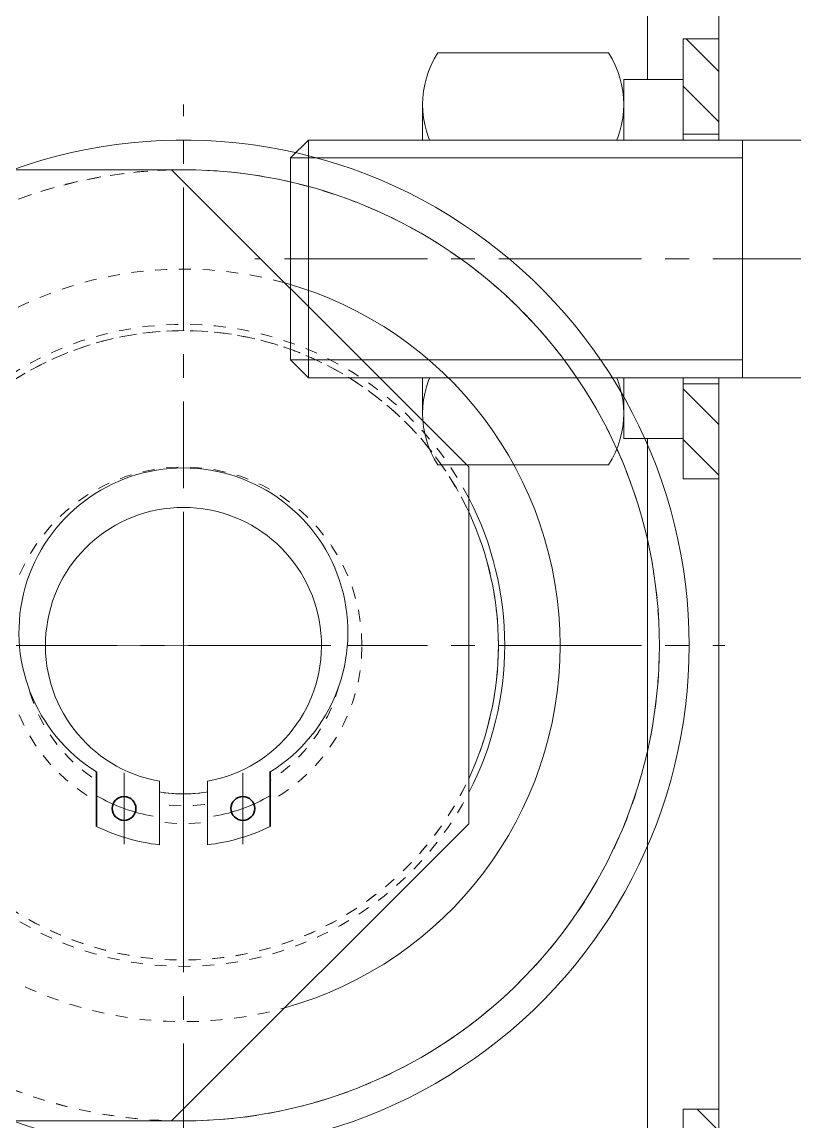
# Model space of a CAD drawing. Header units: millimetres. Extents: x -50460 to 50460, y -35640 to 35640.
# Drawn here: x -33407.3 to -33342.3, y 26544.4 to 26636.9 of the extents above; entities that cross this region are included whole.
import ezdxf

# ---------------------------------------------------------------- set-up
doc = ezdxf.new("R2010")
doc.units = ezdxf.units.MM
doc.set_wipeout_variables(frame=1)
doc.linetypes.add('点画线', pattern=[18, 12, -2, 2, -2])
doc.linetypes.add('虚线', pattern=[2, 1, -1])
for name, color, linetype, lineweight in [('EB0', 7, 'Continuous', 15), ('中心线层', 1, '点画线', 18), ('剖面线层', 6, 'Continuous', 18), ('尺寸线层', 4, 'Continuous', 18), ('粗实线层', 7, 'Continuous', 15), ('粗实线层_1', 7, 'Continuous', 15), ('细实线层', 3, 'Continuous', 18), ('虚线层', 100, '虚线', 18)]:
    doc.layers.add(name, color=color, linetype=linetype, lineweight=lineweight)
pattern_1 = [(135, (0, 0), (-2.1213, -2.1213), [])]

# ---------------------------------------------------------------- blocks, each defined once
blk = doc.blocks.new('*X996')
at = {"layer": '剖面线层', "linetype": 'Continuous', "lineweight": 18}
h = blk.add_hatch(dxfattribs=at)
h.set_pattern_fill('无图案', color=256, scale=3, angle=135, style=0, pattern_type=0)
h.set_pattern_definition(pattern_1)
edge = h.paths.add_edge_path(flags=0)
edge.add_line((0, 10.5), (0, 18.5))
edge.add_line((-3, 10.5), (0, 10.5))
edge.add_line((-3, 18.5), (-3, 10.5))
edge.add_line((0, 18.5), (-3, 18.5))
h = blk.add_hatch(dxfattribs=at)
h.set_pattern_fill('无图案', color=256, scale=3, angle=135, style=0, pattern_type=0)
h.set_pattern_definition(pattern_1)
edge = h.paths.add_edge_path(flags=0)
edge.add_line((0, -18.5), (0, -10.5))
edge.add_line((-3, -18.5), (0, -18.5))
edge.add_line((-3, -10.5), (-3, -18.5))
edge.add_line((0, -10.5), (-3, -10.5))
at = {"layer": 'EB0'}
for p, q in [((-3, 18.5), (-3, -18.5)), ((0, 18.5), (-3, 18.5)), ((0, -18.5), (0, 18.5)), ((0, 10.5), (-3, 10.5)), ((-3, -10.5), (0, -10.5)), ((-3, -18.5), (0, -18.5))]:
    blk.add_line(p, q, dxfattribs=at)
at = {"layer": '中心线层', "color": 1, "linetype": '点画线', "lineweight": 18}
blk.add_line((3, 0), (-6, 0), dxfattribs=at)
blk = doc.blocks.new('*X999')
at = {"layer": '粗实线层'}
blk.add_line((-12, 10), (-12, 177), dxfattribs=at)
blk = doc.blocks.new('*X997')
at = {"layer": '中心线层'}
blk.add_line((-95.286, 178), (-121.286, 178), dxfattribs=at)
at = {"layer": '粗实线层_1'}
blk.add_blockref('*X999', (-101, 39.5), dxfattribs=at)
blk = doc.blocks.new('*X1007')
at = {"layer": '剖面线层', "linetype": 'Continuous', "lineweight": 18}
h = blk.add_hatch(dxfattribs=at)
h.set_pattern_fill('无图案', color=256, scale=3, angle=135, style=0, pattern_type=0)
h.set_pattern_definition(pattern_1)
edge = h.paths.add_edge_path(flags=0)
edge.add_line((0, 10.5), (0, 18.5))
edge.add_line((-3, 10.5), (0, 10.5))
edge.add_line((-3, 18.5), (-3, 10.5))
edge.add_line((0, 18.5), (-3, 18.5))
h = blk.add_hatch(dxfattribs=at)
h.set_pattern_fill('无图案', color=256, scale=3, angle=135, style=0, pattern_type=0)
h.set_pattern_definition(pattern_1)
edge = h.paths.add_edge_path(flags=0)
edge.add_line((0, -18.5), (0, -10.5))
edge.add_line((-3, -18.5), (0, -18.5))
edge.add_line((-3, -10.5), (-3, -18.5))
edge.add_line((0, -10.5), (-3, -10.5))
at = {"layer": 'EB0'}
for p, q in [((-3, 18.5), (-3, -18.5)), ((0, 18.5), (-3, 18.5)), ((0, -18.5), (0, 18.5)), ((0, 10.5), (-3, 10.5)), ((-3, -10.5), (0, -10.5)), ((-3, -18.5), (0, -18.5))]:
    blk.add_line(p, q, dxfattribs=at)
at = {"layer": '中心线层', "color": 1, "linetype": '点画线', "lineweight": 18}
blk.add_line((3, 0), (-6, 0), dxfattribs=at)
blk = doc.blocks.new('*X1008')
at = {"layer": 'EB0'}
for p, q in [((-1.277, 17.321), (-15.623, 17.321)), ((-16.9, -12.99), (-16.9, 12.99)), ((0, -12.99), (0, 12.99)), ((-15.623, 8.66), (-1.277, 8.66)), ((-15.623, -8.66), (-1.277, -8.66)), ((-1.277, -17.321), (-15.623, -17.321))]:
    blk.add_line(p, q, dxfattribs=at)
for centre, radius, start, end in [((-8.921, 12.99), 7.979, 147.13277, 212.86723), ((-7.979, 12.99), 7.979, 327.13277, 32.86723), ((13.1, 0), 30, 163.22135, 196.77865), ((-30, 0), 30, 343.22135, 16.77865), ((-8.921, -12.99), 7.979, 147.13277, 212.86723), ((-7.979, -12.99), 7.979, 327.13277, 32.86723)]:
    blk.add_arc(centre, radius, start, end, dxfattribs=at)
at = {"layer": '中心线层', "linetype": '点画线', "lineweight": 18}
blk.add_line((1.277, 0), (-19.9, 0), dxfattribs=at)
blk = doc.blocks.new('*X1009')
at = {"layer": 'EB0'}
for p, q in [((-5, 15.1), (-5, -15.1)), ((0, 15.1), (-5, 15.1)), ((0, 15.1), (0, -15.1)), ((0, 1.294), (-5, 2.634)), ((-0.647, -1.121), (-5, 0.046)), ((0, -1.294), (-0.647, -1.121)), ((0, -15.1), (-5, -15.1))]:
    blk.add_line(p, q, dxfattribs=at)
at = {"layer": '中心线层', "linetype": '点画线', "lineweight": 18}
blk.add_line((3, 0), (-8, 0), dxfattribs=at)
blk = doc.blocks.new('*X1010')
at = {"layer": 'EB0'}
for p, q in [((-140, 8.5), (-138.5, 10)), ((0, 10), (-138.5, 10)), ((-138.5, 10), (-138.5, -10)), ((-102, 10), (-102, -10)), ((-140, 8.5), (-140, -8.5)), ((-140, -8.5), (-138.5, -10)), ((0, -10), (-138.5, -10))]:
    blk.add_line(p, q, dxfattribs=at)
at = {"layer": '中心线层', "linetype": '点画线', "lineweight": 18}
blk.add_line((15.5, 0), (-143, 0), dxfattribs=at)
at = {"layer": '细实线层'}
for p, q in [((-102, 8.5), (-140, 8.5)), ((-102, -8.5), (-140, -8.5))]:
    blk.add_line(p, q, dxfattribs=at)
blk = doc.blocks.new('*X995')
blk.add_wipeout([(78, -153), (78, -163.5), (78, -163.5), (78, -171.5), (78, -171.5), (81, -171.5), (81, -171.5), (81, -163.5), (81, -163.5), (81, -153), (81, -153), (81, -142.5), (81, -142.5), (81, -134.5), (81, -134.5), (78, -134.5), (78, -134.5), (78, -142.5), (78, -142.5)]).dxf.layer = '粗实线层_1'
at = {"layer": '粗实线层_1'}
for name, p in [('*X997', (194, -241)), ('*X996', (81, -153))]:
    blk.add_blockref(name, p, dxfattribs=at)
for points in [[(78, -63), (78, -73.5), (78, -73.5), (78, -81.5), (78, -81.5), (81, -81.5), (81, -81.5), (81, -73.5), (81, -73.5), (81, -63), (81, -63), (81, -52.5), (81, -52.5), (81, -44.5), (81, -44.5), (78, -44.5), (78, -44.5), (78, -52.5), (78, -52.5)], [(56.1, -63), (56.1, -75.99), (56.1, -75.99), (56.101, -76.143), (56.106, -76.295), (56.113, -76.448), (56.123, -76.6), (56.136, -76.752), (56.152, -76.904), (56.171, -77.055), (56.193, -77.206), (56.218, -77.357), (56.245, -77.507), (56.276, -77.656), (56.309, -77.805), (56.345, -77.953), (56.384, -78.101), (56.426, -78.248), (56.471, -78.394), (56.518, -78.539), (56.568, -78.683), (56.621, -78.826), (56.676, -78.968), (56.735, -79.109), (56.796, -79.249), (56.859, -79.387), (56.926, -79.525), (56.994, -79.661), (57.066, -79.796), (57.14, -79.929), (57.217, -80.061), (57.296, -80.192), (57.377, -80.321), (57.377, -80.321), (71.723, -80.321), (71.723, -80.321), (71.804, -80.192), (71.883, -80.061), (71.96, -79.929), (72.034, -79.796), (72.106, -79.661), (72.174, -79.525), (72.241, -79.387), (72.304, -79.249), (72.365, -79.109), (72.424, -78.968), (72.479, -78.826), (72.532, -78.683), (72.582, -78.539), (72.629, -78.394), (72.674, -78.248), (72.716, -78.101), (72.755, -77.953), (72.791, -77.805), (72.824, -77.656), (72.855, -77.507), (72.882, -77.357), (72.907, -77.206), (72.929, -77.055), (72.948, -76.904), (72.964, -76.752), (72.977, -76.6), (72.987, -76.448), (72.994, -76.295), (72.999, -76.143), (73, -75.99), (73, -75.99), (73, -63), (73, -63), (73, -50.01), (73, -50.01), (72.999, -49.857), (72.994, -49.705), (72.987, -49.552), (72.977, -49.4), (72.964, -49.248), (72.948, -49.096), (72.929, -48.945), (72.907, -48.794), (72.882, -48.643), (72.855, -48.493), (72.824, -48.344), (72.791, -48.195), (72.755, -48.047), (72.716, -47.899), (72.674, -47.752), (72.629, -47.606), (72.582, -47.461), (72.532, -47.317), (72.479, -47.174), (72.424, -47.032), (72.365, -46.891), (72.304, -46.751), (72.241, -46.613), (72.174, -46.475), (72.106, -46.339), (72.034, -46.204), (71.96, -46.071), (71.883, -45.939), (71.804, -45.808), (71.723, -45.679), (71.723, -45.679), (57.377, -45.679), (57.377, -45.679), (57.296, -45.808), (57.217, -45.939), (57.14, -46.071), (57.066, -46.204), (56.994, -46.339), (56.926, -46.475), (56.859, -46.613), (56.796, -46.751), (56.735, -46.891), (56.676, -47.032), (56.621, -47.174), (56.568, -47.317), (56.518, -47.461), (56.471, -47.606), (56.426, -47.752), (56.384, -47.899), (56.345, -48.047), (56.309, -48.195), (56.276, -48.344), (56.245, -48.493), (56.218, -48.643), (56.193, -48.794), (56.171, -48.945), (56.152, -49.096), (56.136, -49.248), (56.123, -49.4), (56.113, -49.552), (56.106, -49.705), (56.101, -49.857), (56.1, -50.01), (56.1, -50.01)]]:
    blk.add_wipeout(points).dxf.layer = '粗实线层_1'
for name, p in [('*X1007', (81, -63)), ('*X1008', (73, -63))]:
    blk.add_blockref(name, p, dxfattribs=at)
blk.add_wipeout([(73, -63), (73, -78.1), (73, -78.1), (78, -78.1), (78, -78.1), (78, -64.294), (78, -64.294), (78, -63), (78, -63), (78, -61.706), (78, -61.706), (78, -47.9), (78, -47.9), (73, -47.9), (73, -47.9), (73, -60.366), (73, -60.366)]).dxf.layer = '粗实线层_1'
blk.add_blockref('*X1009', (78, -63), dxfattribs=at)
blk.add_wipeout([(45, -63), (45, -71.5), (45, -71.5), (46.5, -73), (46.5, -73), (91, -73), (91, -73), (103.5, -73), (103.5, -73), (185, -73), (185, -73), (185, -80.321), (185, -80.321), (196.223, -80.321), (196.223, -80.321), (196.304, -80.192), (196.383, -80.061), (196.46, -79.929), (196.534, -79.796), (196.606, -79.661), (196.674, -79.525), (196.741, -79.387), (196.804, -79.249), (196.865, -79.109), (196.924, -78.968), (196.979, -78.826), (197.032, -78.683), (197.082, -78.539), (197.129, -78.394), (197.174, -78.248), (197.216, -78.101), (197.255, -77.953), (197.291, -77.805), (197.324, -77.656), (197.355, -77.507), (197.382, -77.357), (197.407, -77.206), (197.429, -77.055), (197.448, -76.904), (197.464, -76.752), (197.477, -76.6), (197.487, -76.448), (197.494, -76.295), (197.499, -76.143), (197.5, -75.99), (197.5, -75.99), (197.5, -63), (197.5, -63), (197.5, -50.01), (197.5, -50.01), (197.499, -49.857), (197.494, -49.705), (197.487, -49.552), (197.477, -49.4), (197.464, -49.248), (197.448, -49.096), (197.429, -48.945), (197.407, -48.794), (197.382, -48.643), (197.355, -48.493), (197.324, -48.344), (197.291, -48.195), (197.255, -48.047), (197.216, -47.899), (197.174, -47.752), (197.129, -47.606), (197.082, -47.461), (197.032, -47.317), (196.979, -47.174), (196.924, -47.032), (196.865, -46.891), (196.804, -46.751), (196.741, -46.613), (196.674, -46.475), (196.606, -46.339), (196.534, -46.204), (196.46, -46.071), (196.383, -45.939), (196.304, -45.808), (196.223, -45.679), (196.223, -45.679), (185, -45.679), (185, -45.679), (185, -53), (185, -53), (103.5, -53), (103.5, -53), (91, -53), (91, -53), (46.5, -53), (46.5, -53), (45, -54.5), (45, -54.5)]).dxf.layer = '粗实线层_1'
blk.add_blockref('*X1010', (185, -63), dxfattribs=at)
blk = doc.blocks.new('*X1014')
at = {"layer": '中心线层'}
for p, q in [((51, -24.5), (51, -55.5)), ((35.5, -40), (66.5, -40))]:
    blk.add_line(p, q, dxfattribs=at)
at = {"layer": '粗实线层'}
for p, q in [((0, -80), (0, 0)), ((0, 0), (50, 0)), ((50, 0), (75, -25)), ((75, -25), (75, -55)), ((75, -55), (50, -80)), ((50, -80), (0, -80))]:
    blk.add_line(p, q, dxfattribs=at)
blk.add_circle((51, -40), 12.5, dxfattribs=at)
blk = doc.blocks.new('*X1012')
at = {"layer": '粗实线层_1'}
blk.add_blockref('*X1014', (15, 97.5), dxfattribs=at)
blk = doc.blocks.new('*X1015')
at = {"layer": '中心线层'}
for p, q in [((42.5, -3), (42.5, 88)), ((-3, 42.5), (88, 42.5))]:
    blk.add_line(p, q, dxfattribs=at)
at = {"layer": '粗实线层'}
for radius, start, end in [(42.5, 0, 109.74992), (40, 0, 91.41506), (31.65, 0, 74.38802), (27, 0, 27.26604), (26.47, 0, 24.94752), (42.5, 250.25008, 360), (40, 268.58494, 360), (31.65, 285.61198, 0), (26.47, 335.05248, 0), (27, 332.73396, 360)]:
    blk.add_arc((42.5, 42.5), radius, start, end, dxfattribs=at)
at = {"layer": '虚线层', "linetype": '虚线', "lineweight": 18}
for radius, start, end in [(40, 0, 180.00002), (40, 91.41506, 180.00002), (31.65, 74.38802, 180.00002), (27, 27.26604, 180.00002), (26.47, 0, 180.00002), (26.47, 24.94752, 180.00002), (15, 0, 180.00002), (13.5, 0, 180.00002), (13.5, 0, 180.00002), (12.5, 0, 180.00002), (40, 180.00002, 0), (40, 180.00002, 268.58494), (31.65, 180.00002, 285.61198), (27, 180.00002, 332.73396), (26.47, 179.99998, 360), (26.47, 179.99998, 335.05248), (15, 179.99998, 360), (13.5, 179.99998, 360), (13.5, 179.99998, 360), (12.5, 179.99998, 360)]:
    blk.add_arc((42.5, 42.5), radius, start, end, dxfattribs=at)
blk = doc.blocks.new('*X1016')
at = {"layer": '中心线层'}
for p, q in [((0, -18.78), (0, 16.92)), ((-17.6, 0), (17.6, 0)), ((-4.993, -16.72), (-4.993, -10.72)), ((4.993, -16.72), (4.993, -10.72))]:
    blk.add_line(p, q, dxfattribs=at)
for start, end in [(240, 260), (280, 300)]:
    blk.add_arc((0, 0), 14.6, start, end, dxfattribs=at)
at = {"layer": '粗实线层', "linetype": 'Continuous', "lineweight": 35}
for p, q in [((-7.3, -10.644), (-7.3, -15.242)), ((7.3, -10.644), (7.3, -15.242))]:
    blk.add_line(p, q, dxfattribs=at)
at = {"layer": '粗实线层'}
for p, q in [((-2.014, -11.424), (-2.014, -16.78)), ((2.014, -11.424), (2.014, -16.78))]:
    blk.add_line(p, q, dxfattribs=at)
at = {"layer": '粗实线层', "linetype": 'Continuous', "lineweight": 35}
for centre in [(-4.993, -13.72), (4.993, -13.72)]:
    blk.add_circle(centre, 1, dxfattribs=at)
at = {"layer": '粗实线层'}
for centre, radius, start, end in [((0, 1.096), 13.824, 301.87425, 238.12575), ((0, 0), 11.6, 280, 260), ((0, 0), 16.9, 244.40846, 263.15462), ((0, 0), 16.9, 276.84538, 295.59154)]:
    blk.add_arc(centre, radius, start, end, dxfattribs=at)
blk = doc.blocks.new('*X1011')
at = {"layer": '粗实线层_1'}
for name, p in [('*X1012', (-15, -57.5)), ('*X1015', (8.5, -42.5))]:
    blk.add_blockref(name, p, dxfattribs=at)
blk.add_wipeout([(64.781, 0), (64.784, 0.041), (64.787, 0.082), (64.79, 0.123), (64.793, 0.164), (64.796, 0.205), (64.798, 0.246), (64.801, 0.287), (64.803, 0.329), (64.805, 0.37), (64.807, 0.411), (64.809, 0.452), (64.811, 0.493), (64.813, 0.534), (64.814, 0.575), (64.816, 0.616), (64.817, 0.658), (64.819, 0.699), (64.82, 0.74), (64.821, 0.781), (64.822, 0.822), (64.822, 0.863), (64.823, 0.904), (64.823, 0.946), (64.824, 0.987), (64.824, 1.028), (64.824, 1.069), (64.824, 1.11), (64.824, 1.151), (64.824, 1.193), (64.824, 1.234), (64.824, 1.234), (64.798, 1.952), (64.734, 2.669), (64.634, 3.381), (64.497, 4.087), (64.323, 4.785), (64.113, 5.473), (63.868, 6.149), (63.588, 6.811), (63.273, 7.458), (62.926, 8.087), (62.546, 8.698), (62.135, 9.288), (61.694, 9.856), (61.224, 10.401), (60.726, 10.92), (60.202, 11.412), (59.653, 11.877), (59.081, 12.312), (58.487, 12.717), (57.872, 13.091), (57.239, 13.432), (56.589, 13.74), (55.924, 14.013), (55.246, 14.252), (54.556, 14.455), (53.856, 14.622), (53.149, 14.752), (52.436, 14.845), (51.719, 14.901), (51, 14.92), (51, 14.92), (50.281, 14.901), (49.564, 14.845), (48.851, 14.752), (48.144, 14.622), (47.444, 14.455), (46.754, 14.252), (46.076, 14.013), (45.411, 13.74), (44.761, 13.432), (44.128, 13.091), (43.513, 12.717), (42.919, 12.312), (42.347, 11.877), (41.798, 11.412), (41.274, 10.92), (40.776, 10.401), (40.306, 9.856), (39.865, 9.288), (39.454, 8.698), (39.074, 8.087), (38.727, 7.458), (38.412, 6.811), (38.132, 6.149), (37.887, 5.473), (37.677, 4.785), (37.503, 4.087), (37.366, 3.381), (37.266, 2.669), (37.202, 1.952), (37.176, 1.234), (37.176, 1.234), (37.176, 1.193), (37.176, 1.151), (37.176, 1.11), (37.176, 1.069), (37.176, 1.028), (37.176, 0.987), (37.177, 0.946), (37.177, 0.904), (37.178, 0.863), (37.178, 0.822), (37.179, 0.781), (37.18, 0.74), (37.181, 0.699), (37.183, 0.658), (37.184, 0.616), (37.186, 0.575), (37.187, 0.534), (37.189, 0.493), (37.191, 0.452), (37.193, 0.411), (37.195, 0.37), (37.197, 0.329), (37.199, 0.287), (37.202, 0.246), (37.204, 0.205), (37.207, 0.164), (37.21, 0.123), (37.213, 0.082), (37.216, 0.041), (37.219, 0), (37.219, 0), (37.26, -0.429), (37.314, -0.856), (37.382, -1.282), (37.462, -1.705), (37.556, -2.126), (37.663, -2.543), (37.783, -2.957), (37.916, -3.367), (38.061, -3.773), (38.219, -4.174), (38.39, -4.569), (38.572, -4.96), (38.767, -5.344), (38.974, -5.722), (39.192, -6.094), (39.422, -6.458), (39.663, -6.815), (39.915, -7.165), (40.178, -7.506), (40.451, -7.839), (40.735, -8.164), (41.029, -8.479), (41.332, -8.785), (41.644, -9.082), (41.966, -9.369), (42.297, -9.645), (42.636, -9.911), (42.983, -10.166), (43.338, -10.411), (43.7, -10.644), (43.7, -10.644), (43.7, -12.644), (43.7, -12.644), (43.7, -15.242), (43.7, -15.242), (43.775, -15.278), (43.849, -15.313), (43.924, -15.347), (44, -15.382), (44.075, -15.416), (44.15, -15.45), (44.226, -15.483), (44.302, -15.516), (44.378, -15.548), (44.454, -15.581), (44.53, -15.612), (44.606, -15.644), (44.683, -15.675), (44.76, -15.706), (44.837, -15.736), (44.914, -15.766), (44.991, -15.796), (45.068, -15.825), (45.146, -15.854), (45.223, -15.882), (45.301, -15.91), (45.379, -15.938), (45.457, -15.965), (45.535, -15.992), (45.613, -16.019), (45.692, -16.045), (45.77, -16.07), (45.849, -16.096), (45.928, -16.121), (46.007, -16.145), (46.007, -16.145), (46.104, -16.175), (46.201, -16.204), (46.299, -16.233), (46.396, -16.261), (46.494, -16.288), (46.592, -16.315), (46.691, -16.341), (46.789, -16.367), (46.888, -16.392), (46.986, -16.416), (47.085, -16.44), (47.184, -16.464), (47.283, -16.486), (47.382, -16.508), (47.482, -16.53), (47.581, -16.551), (47.681, -16.571), (47.781, -16.591), (47.881, -16.61), (47.98, -16.628), (48.081, -16.646), (48.181, -16.663), (48.281, -16.68), (48.381, -16.696), (48.482, -16.711), (48.583, -16.726), (48.683, -16.74), (48.784, -16.754), (48.885, -16.767), (48.986, -16.78), (48.986, -16.78), (48.986, -11.424), (39.4, 0), (39.413, -0.54), (39.45, -1.078), (39.513, -1.614), (39.6, -2.147), (39.713, -2.675), (39.849, -3.197), (40.01, -3.713), (40.195, -4.22), (40.403, -4.718), (40.634, -5.206), (40.887, -5.683), (41.163, -6.147), (41.459, -6.598), (41.777, -7.035), (42.114, -7.456), (42.47, -7.862), (42.845, -8.25), (43.238, -8.62), (43.648, -8.972), (44.073, -9.305), (44.513, -9.617), (44.968, -9.908), (45.435, -10.178), (45.915, -10.426), (46.405, -10.651), (46.906, -10.854), (47.415, -11.032), (47.933, -11.187), (48.456, -11.318), (48.986, -11.424), (39.4, 0), (51, 0), (51, 0), (62.6, 0), (53.014, -11.424), (53.544, -11.318), (54.067, -11.187), (54.585, -11.032), (55.094, -10.854), (55.595, -10.651), (56.085, -10.426), (56.565, -10.178), (57.032, -9.908), (57.487, -9.617), (57.927, -9.305), (58.352, -8.972), (58.762, -8.62), (59.155, -8.25), (59.53, -7.862), (59.886, -7.456), (60.223, -7.035), (60.541, -6.598), (60.837, -6.147), (61.113, -5.683), (61.366, -5.206), (61.597, -4.718), (61.805, -4.22), (61.99, -3.713), (62.151, -3.197), (62.287, -2.675), (62.4, -2.147), (62.487, -1.614), (62.55, -1.078), (62.587, -0.54), (62.6, 0), (53.014, -11.424), (53.014, -16.78), (53.014, -16.78), (53.115, -16.767), (53.216, -16.754), (53.317, -16.74), (53.417, -16.726), (53.518, -16.711), (53.619, -16.696), (53.719, -16.68), (53.819, -16.663), (53.919, -16.646), (54.02, -16.628), (54.119, -16.61), (54.219, -16.591), (54.319, -16.571), (54.419, -16.551), (54.518, -16.53), (54.618, -16.508), (54.717, -16.486), (54.816, -16.464), (54.915, -16.44), (55.014, -16.416), (55.112, -16.392), (55.211, -16.367), (55.309, -16.341), (55.408, -16.315), (55.506, -16.288), (55.604, -16.261), (55.701, -16.233), (55.799, -16.204), (55.896, -16.175), (55.993, -16.145), (55.993, -16.145), (56.072, -16.121), (56.151, -16.096), (56.23, -16.07), (56.308, -16.045), (56.387, -16.019), (56.465, -15.992), (56.543, -15.965), (56.621, -15.938), (56.699, -15.91), (56.777, -15.882), (56.854, -15.854), (56.932, -15.825), (57.009, -15.796), (57.086, -15.766), (57.163, -15.736), (57.24, -15.706), (57.317, -15.675), (57.394, -15.644), (57.47, -15.612), (57.546, -15.581), (57.622, -15.548), (57.698, -15.516), (57.774, -15.483), (57.85, -15.45), (57.925, -15.416), (58, -15.382), (58.076, -15.347), (58.151, -15.313), (58.225, -15.278), (58.3, -15.242), (58.3, -15.242), (58.3, -12.644), (58.3, -12.644), (58.3, -10.644), (58.3, -10.644), (58.662, -10.411), (59.017, -10.166), (59.364, -9.911), (59.703, -9.645), (60.034, -9.369), (60.356, -9.082), (60.668, -8.785), (60.971, -8.479), (61.265, -8.164), (61.549, -7.839), (61.822, -7.506), (62.085, -7.165), (62.337, -6.815), (62.578, -6.458), (62.808, -6.094), (63.026, -5.722), (63.233, -5.344), (63.428, -4.96), (63.61, -4.569), (63.781, -4.174), (63.939, -3.773), (64.084, -3.367), (64.217, -2.957), (64.337, -2.543), (64.444, -2.126), (64.538, -1.705), (64.618, -1.282), (64.686, -0.856), (64.74, -0.429)]).dxf.layer = '粗实线层_1'
blk.add_blockref('*X1016', (51, 0), dxfattribs=at)
blk = doc.blocks.new('*X947')
at = {"layer": 'EB0'}
blk.add_blockref('*X995', (790, 1048), dxfattribs=at)
blk.add_blockref('*X1011', (775, 952.5), dxfattribs=at)
blk = doc.blocks.new('*X805')
at = {"layer": 'EB0'}
blk.add_line((-650, 6477.5), (-650, 377.5), dxfattribs=at)
at = {"layer": '细实线层'}
blk.add_blockref('*X947', (-1515, 4855), dxfattribs=at)

msp = doc.modelspace()

# ---------------------------------------------------------------- block references
at = {"layer": '尺寸线层'}
msp.add_blockref('*X805', (-32704.742, 20776.945), dxfattribs=at)

doc.saveas('drawing.dxf')
